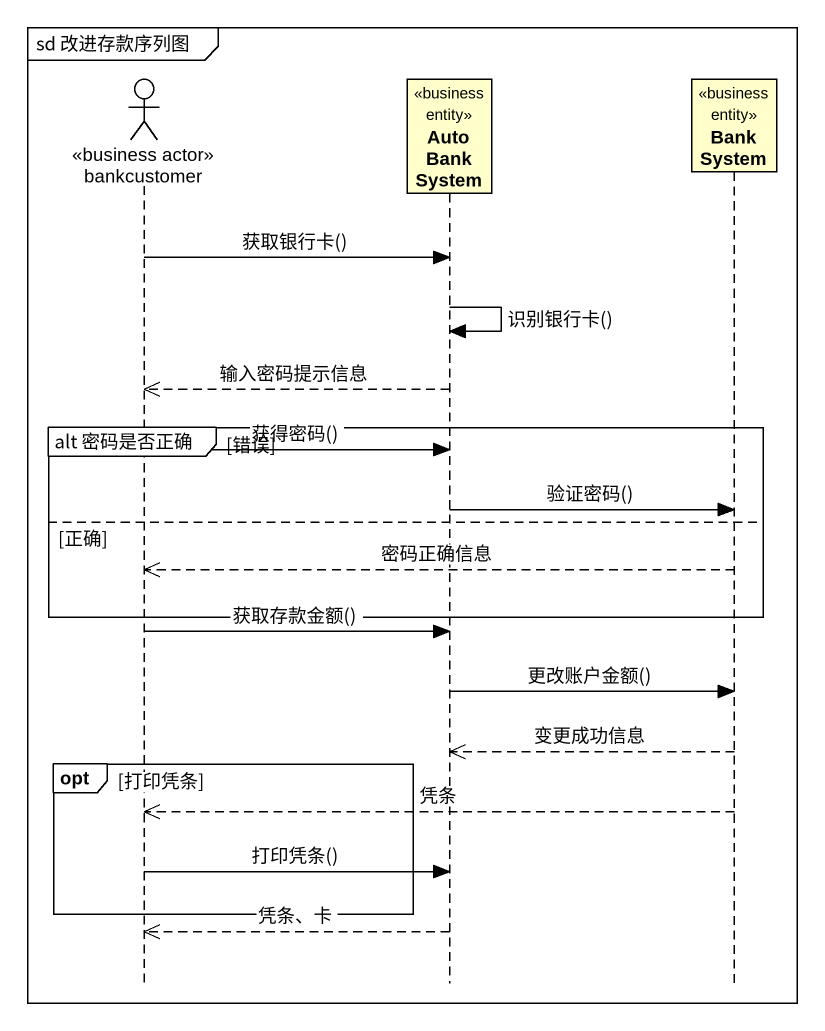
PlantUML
@startuml
mainframe sd 改进存款序列图
hide footbox
actor bankcustomer <<business actor>>
participant AutoBankSystem <<business entity>>
participant BankSystem <<business entity>>

bankcustomer -> AutoBankSystem : 获取银行卡()
AutoBankSystem -> AutoBankSystem : 识别银行卡()
AutoBankSystem -->> bankcustomer : 输入密码提示信息
group alt 密码是否正确 [错误]
  bankcustomer -> AutoBankSystem : 获得密码()
  AutoBankSystem -> BankSystem : 验证密码()
else 正确
  BankSystem -->> bankcustomer : 密码正确信息
end
bankcustomer -> AutoBankSystem : 获取存款金额()
AutoBankSystem -> BankSystem : 更改账户金额()
BankSystem -->> AutoBankSystem : 变更成功信息
opt 打印凭条
  BankSystem -->> bankcustomer : 凭条
  bankcustomer -> AutoBankSystem : 打印凭条()
end
AutoBankSystem -->> bankcustomer : 凭条、卡
@enduml
